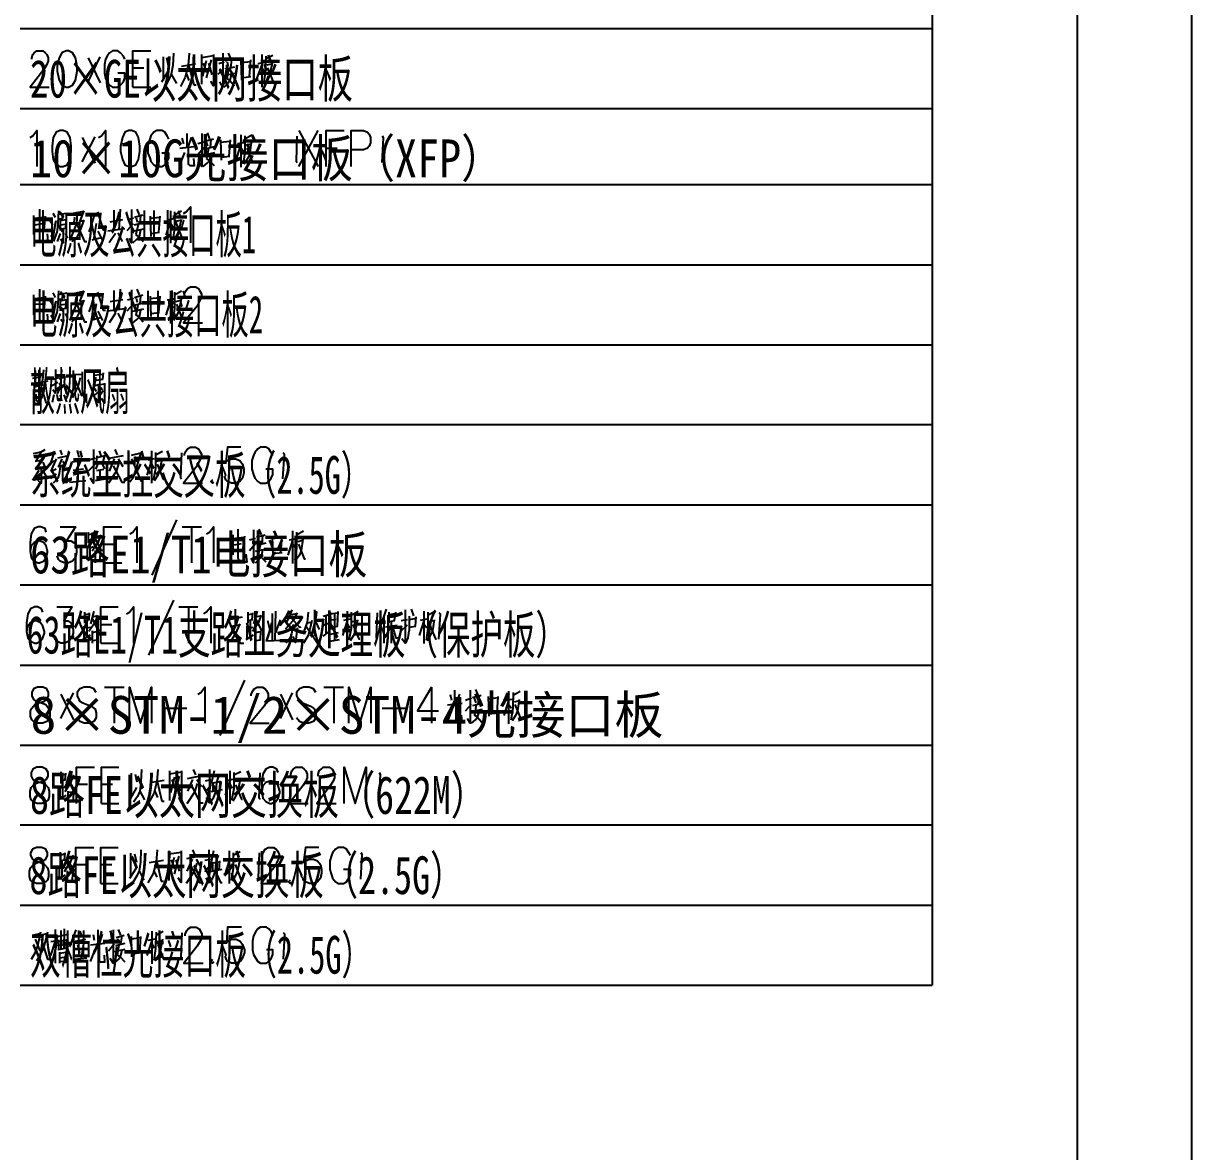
# Model space of a CAD drawing. Header units: metres. Extents: x 17 to 1264, y 17 to 859.
# Drawn here: x 917.8 to 1207.4, y 302 to 581.7 of the extents above; entities that cross this region are included whole.
import ezdxf

# ---------------------------------------------------------------- set-up
doc = ezdxf.new("R2010")
doc.units = ezdxf.units.M
for name, color, linetype in [('LINES', 7, 'Continuous'), ('POLYLINES', 4, 'Continuous'), ('RECTS', 7, 'Continuous'), ('TEXTS', 3, 'Continuous')]:
    doc.layers.add(name, color=color, linetype=linetype)

msp = doc.modelspace()

# ---------------------------------------------------------------- linework, layer by layer
at = {"layer": 'LINES'}
for p, q in [((1179.14, 45.22), (1179.14, 830.45)), ((1143.07, 600.19), (1143.07, 580.46)), ((916.99, 580.46), (1143.07, 580.46)), ((1143.07, 580.46), (1143.07, 560.59)), ((958.89, 574.27), (958.6, 571.25)), ((961.91, 573.98), (961.91, 566.64)), ((961.91, 573.26), (964.94, 573.7)), ((968.54, 574.27), (969.11, 572.98)), ((976.89, 573.98), (976.89, 565.92)), ((977.9, 572.98), (979.63, 573.84)), ((933.83, 567.22), (936.86, 573.41)), ((933.83, 573.12), (936.86, 566.93)), ((944.92, 570.67), (947.66, 570.67)), ((952.41, 573.41), (952.41, 567.5)), ((953.27, 573.26), (953.71, 571.25)), ((957.02, 571.1), (960.47, 571.68)), ((958.75, 571.39), (960.04, 566.5)), ((963.07, 572.4), (962.2, 568.51)), ((962.35, 571.82), (963.21, 569.52)), ((964.36, 572.69), (963.07, 568.22)), ((963.64, 571.82), (964.51, 568.94)), ((966.09, 569.09), (967.53, 570.67)), ((967.53, 572.11), (966.23, 571.68)), ((967.82, 572.4), (969.98, 572.98)), ((970.12, 570.82), (967.82, 570.38)), ((968.68, 570.96), (968.39, 572.11)), ((969.4, 572.69), (969.11, 570.67)), ((971.71, 572.54), (971.85, 567.65)), ((971.71, 571.97), (974.15, 572.26)), ((971.85, 571.97), (974.15, 572.26)), ((973.87, 568.51), (974.15, 572.69)), ((976.89, 571.54), (975.59, 567.94)), ((977.61, 571.97), (975.88, 571.68)), ((976.89, 570.67), (977.47, 569.66)), ((978.19, 571.39), (979.34, 571.68)), ((952.12, 567.22), (953.71, 569.81)), ((958.89, 567.5), (958.31, 569.09)), ((967.53, 568.8), (970.27, 569.38)), ((968.68, 570.53), (968.25, 567.94)), ((968.97, 567.5), (968.25, 567.94)), ((969.4, 569.23), (968.97, 567.5)), ((971.85, 568.22), (974.15, 568.51)), ((944.92, 565.92), (949.39, 565.92)), ((960.04, 566.5), (960.62, 566.5)), ((968.97, 567.5), (970.12, 566.21)), ((916.99, 560.59), (1143.07, 560.59)), ((1143.07, 560.59), (1143.07, 541.73)), ((932.39, 547.34), (935.56, 553.54)), ((932.39, 553.39), (935.56, 547.06)), ((957.59, 551.81), (957.16, 553.25)), ((958.31, 554.4), (958.31, 550.94)), ((958.75, 551.23), (959.47, 553.39)), ((963.35, 554.54), (963.93, 553.1)), ((971.71, 554.11), (971.71, 546.05)), ((972.71, 553.1), (974.44, 554.11)), ((986.11, 546.19), (990.86, 555.12)), ((986.11, 555.12), (990.86, 546.19)), ((960.04, 551.09), (956.59, 550.66)), ((962.49, 552.24), (961.05, 551.81)), ((961.05, 549.22), (962.49, 550.94)), ((962.78, 552.53), (964.94, 553.1)), ((965.08, 551.09), (962.78, 550.51)), ((963.5, 551.23), (963.21, 552.24)), ((963.64, 550.66), (963.21, 548.21)), ((964.22, 552.96), (964.07, 550.94)), ((966.67, 552.82), (966.81, 547.78)), ((966.67, 552.24), (968.97, 552.53)), ((968.83, 548.78), (969.11, 552.82)), ((971.71, 551.81), (970.55, 548.06)), ((972.43, 552.1), (970.84, 551.81)), ((971.71, 550.94), (972.43, 549.94)), ((973, 551.52), (974.3, 551.81)), ((992.87, 550.8), (995.61, 550.8)), ((956.59, 546.55), (957.81, 549.72)), ((960.19, 546.34), (960.04, 548.21)), ((962.35, 549.07), (965.23, 549.65)), ((963.79, 547.78), (963.21, 548.21)), ((963.79, 547.78), (965.08, 546.48)), ((964.22, 549.36), (963.93, 547.63)), ((966.81, 548.5), (968.97, 548.78)), ((916.99, 541.73), (1143.07, 541.73)), ((1143.07, 541.73), (1143.07, 521.86)), ((1143.07, 541.73), (1143.07, 541.73)), ((920.3, 534.1), (920.3, 529.34)), ((920.3, 533.38), (923.18, 533.66)), ((923.18, 533.95), (922.89, 530.5)), ((925.05, 534.67), (925.63, 533.66)), ((926.49, 534.38), (928.65, 534.67)), ((926.92, 533.38), (926.92, 530.35)), ((926.92, 532.8), (928.36, 533.09)), ((927.5, 534.24), (927.35, 532.94)), ((928.36, 533.23), (928.22, 530.93)), ((932.68, 535.1), (930.09, 534.53)), ((931.82, 532.51), (932.83, 535.25)), ((939.31, 532.51), (942.47, 533.09)), ((940.31, 530.5), (940.31, 535.39)), ((941.75, 535.68), (941.47, 530.5)), ((945.07, 533.38), (943.63, 532.94)), ((945.35, 533.66), (947.37, 534.24)), ((946.07, 532.37), (945.79, 533.38)), ((945.93, 535.68), (946.51, 534.24)), ((946.79, 534.1), (946.65, 532.08)), ((949.24, 533.95), (949.39, 528.91)), ((949.24, 533.38), (951.55, 533.66)), ((951.4, 529.92), (951.69, 533.95)), ((955, 533.23), (953.42, 532.94)), ((954.28, 535.25), (954.28, 527.18)), ((955.29, 534.24), (957.02, 535.25)), ((923.03, 530.5), (920.3, 530.06)), ((920.73, 531.79), (922.46, 532.08)), ((924.33, 532.8), (925.05, 531.79)), ((925.05, 528.19), (925.91, 532.8)), ((925.05, 528.19), (925.77, 532.37)), ((926.92, 531.79), (928.07, 531.94)), ((928.36, 530.93), (926.92, 530.64)), ((932.83, 532.8), (931.67, 532.51)), ((935.85, 532.08), (935.13, 528.05)), ((936.28, 530.21), (937.43, 527.9)), ((942.91, 530.78), (938.73, 530.21)), ((943.48, 530.35), (945.07, 532.08)), ((944.92, 530.21), (947.66, 530.78)), ((947.51, 532.22), (945.21, 531.65)), ((946.22, 531.79), (945.64, 529.34)), ((946.79, 530.5), (946.51, 528.77)), ((954.28, 532.8), (953.13, 529.2)), ((954.28, 532.08), (955, 530.93)), ((955.58, 532.66), (956.73, 532.94)), ((924.62, 529.2), (925.05, 528.48)), ((925.34, 527.62), (926.06, 529.78)), ((926.92, 529.63), (926.2, 527.62)), ((928.79, 528.48), (928.22, 529.63)), ((929.8, 529.2), (929.23, 527.9)), ((934.84, 528.05), (937.15, 528.62)), ((940.6, 529.63), (939.02, 527.33)), ((942.33, 527.62), (941.32, 529.78)), ((946.36, 528.91), (945.64, 529.34)), ((946.36, 528.91), (947.51, 527.62)), ((949.39, 529.63), (951.55, 529.92)), ((916.99, 521.86), (1143.07, 521.86)), ((1143.07, 521.86), (1143.07, 482.26)), ((1143.07, 521.86), (1143.07, 501.98)), ((941.75, 515.81), (941.47, 510.62)), ((945.93, 515.81), (946.51, 514.37)), ((920.3, 514.37), (920.3, 509.47)), ((920.3, 513.5), (923.18, 513.79)), ((923.18, 514.08), (922.89, 510.62)), ((924.33, 513.07), (925.05, 511.92)), ((925.05, 514.94), (925.63, 513.79)), ((925.05, 508.32), (925.91, 512.93)), ((926.49, 514.51), (928.65, 514.94)), ((926.92, 513.5), (926.92, 510.48)), ((926.92, 512.93), (928.36, 513.22)), ((927.5, 514.37), (927.35, 513.07)), ((928.36, 513.36), (928.22, 511.06)), ((932.68, 515.23), (930.09, 514.66)), ((932.83, 512.93), (931.67, 512.64)), ((931.82, 512.78), (932.83, 515.38)), ((939.31, 512.78), (942.47, 513.22)), ((940.31, 510.62), (940.31, 515.52)), ((945.07, 513.5), (943.63, 513.07)), ((945.35, 513.79), (947.37, 514.37)), ((946.07, 512.5), (945.79, 513.5)), ((946.79, 514.22), (946.65, 512.21)), ((949.24, 514.08), (949.39, 509.04)), ((949.24, 513.5), (951.55, 513.79)), ((951.4, 510.05), (951.69, 514.08)), ((954.28, 513.07), (953.13, 509.33)), ((955, 513.36), (953.42, 513.07)), ((954.28, 515.38), (954.28, 507.31)), ((955.29, 514.37), (957.02, 515.38)), ((955.58, 512.78), (956.73, 513.07)), ((923.03, 510.62), (920.3, 510.19)), ((920.73, 512.06), (922.46, 512.21)), ((925.05, 508.32), (925.77, 512.5)), ((925.34, 507.74), (926.06, 509.9)), ((926.92, 511.92), (928.07, 512.06)), ((928.36, 511.06), (926.92, 510.77)), ((935.85, 512.21), (935.13, 508.32)), ((936.28, 510.34), (937.43, 508.03)), ((942.91, 510.91), (938.73, 510.34)), ((940.6, 509.9), (939.02, 507.46)), ((942.33, 507.74), (941.32, 509.9)), ((943.48, 510.48), (945.07, 512.21)), ((944.92, 510.34), (947.66, 510.91)), ((947.51, 512.35), (945.21, 511.78)), ((946.22, 512.06), (945.64, 509.47)), ((946.79, 510.62), (946.51, 508.9)), ((949.39, 509.76), (951.55, 510.05)), ((954.28, 512.21), (955, 511.2)), ((924.62, 509.33), (925.05, 508.61)), ((926.92, 509.76), (926.2, 507.74)), ((928.79, 508.61), (928.22, 509.76)), ((929.8, 509.33), (929.23, 508.03)), ((934.84, 508.18), (937.15, 508.9)), ((946.36, 509.04), (945.64, 509.47)), ((946.36, 509.04), (947.51, 507.74)), ((916.99, 501.98), (1143.07, 501.98)), ((920.73, 495.65), (920.73, 492.62)), ((921.59, 495.79), (921.59, 492.62)), ((936.28, 495.94), (936.57, 495.07)), ((919.72, 492.48), (922.17, 492.77)), ((920.01, 493.78), (922.17, 494.06)), ((922.31, 492.77), (923.9, 493.06)), ((924.62, 491.76), (926.35, 492.77)), ((925.05, 493.49), (926.49, 493.92)), ((926.63, 493.63), (928.07, 494.06)), ((926.63, 492.48), (927.35, 491.18)), ((930.09, 494.64), (932.39, 494.78)), ((930.52, 493.34), (932.25, 489.31)), ((935.27, 494.5), (937.58, 494.78)), ((935.27, 493.2), (937.58, 493.49)), ((937.58, 495.07), (937.43, 493.49)), ((920.44, 492.19), (920.44, 487.73)), ((920.44, 491.62), (921.59, 491.9)), ((920.44, 490.61), (921.16, 490.61)), ((920.44, 489.6), (921.16, 489.6)), ((925.34, 489.6), (924.91, 487.73)), ((926.06, 489.74), (926.35, 488.16)), ((926.92, 489.6), (927.21, 488.16)), ((927.79, 489.6), (928.51, 487.87)), ((936.14, 490.18), (934.99, 489.17)), ((935.42, 491.18), (935.85, 490.46)), ((935.56, 491.9), (936.43, 492.19)), ((937.58, 490.61), (936.71, 489.46)), ((936.86, 492.19), (937.87, 492.34)), ((937, 491.47), (937.29, 490.75)), ((916.99, 482.26), (1143.07, 482.26)), ((1143.07, 482.26), (1143.07, 462.38)), ((920.3, 475.06), (922.17, 475.49)), ((922.17, 475.49), (920.87, 473.18)), ((922.17, 475.49), (923.18, 476.06)), ((925.48, 475.63), (924.62, 472.9)), ((926.92, 475.92), (927.35, 474.77)), ((931.1, 475.92), (931.53, 474.19)), ((936.57, 475.78), (937, 474.48)), ((940.46, 476.06), (941.03, 474.77)), ((946.94, 475.2), (944.49, 474.62)), ((949.53, 475.78), (949.53, 467.71)), ((950.54, 474.77), (952.27, 475.63)), ((920.73, 473.18), (922.17, 473.47)), ((922.89, 474.62), (921.02, 471.46)), ((922.6, 472.9), (923.47, 471.02)), ((925.48, 473.18), (924.47, 472.9)), ((925.91, 473.76), (924.62, 470.74)), ((926.35, 474.05), (928.65, 474.48)), ((926.35, 471.89), (928.07, 472.32)), ((927.35, 473.76), (926.49, 471.89)), ((928.22, 471.89), (927.64, 473.18)), ((929.8, 473.04), (932.97, 473.47)), ((931.39, 468.29), (931.39, 473.18)), ((933.98, 470.88), (935.56, 472.46)), ((935.56, 473.9), (934.12, 473.47)), ((935.99, 474.48), (935.85, 472.61)), ((938.01, 474.48), (935.99, 474.05)), ((937, 473.18), (937.87, 471.31)), ((937.58, 473.04), (938.01, 474.62)), ((939.02, 473.9), (942.62, 474.62)), ((940.31, 473.76), (939.02, 470.74)), ((941.32, 473.76), (942.47, 471.89)), ((945.35, 474.34), (945.93, 473.04)), ((949.53, 473.33), (948.38, 469.73)), ((950.25, 473.76), (948.67, 473.47)), ((949.53, 472.46), (950.11, 471.46)), ((950.83, 473.18), (951.98, 473.47)), ((921.59, 470.88), (920.01, 468.43)), ((920.73, 471.31), (923.03, 471.89)), ((922.6, 470.88), (923.75, 468.72)), ((925.91, 470.02), (924.47, 468.86)), ((924.62, 470.59), (925.91, 471.31)), ((932.68, 471.17), (930.09, 470.88)), ((935.99, 470.88), (937.72, 471.17)), ((936.86, 468.43), (936.86, 471.02)), ((929.23, 468), (933.26, 468.43)), ((938.01, 468.72), (935.56, 468.29)), ((916.99, 462.38), (1143.07, 462.38)), ((1143.07, 462.38), (1143.07, 442.51)), ((955.72, 458.64), (949.67, 444.96)), ((933.83, 455.62), (933.83, 452.88)), ((933.83, 455.04), (934.84, 455.18)), ((934.84, 455.47), (934.7, 453.74)), ((936.14, 455.9), (935.13, 452.74)), ((937, 454.9), (936.14, 452.74)), ((957.16, 456.91), (961.91, 456.91)), ((959.47, 456.91), (959.47, 447.98)), ((969.69, 454.9), (969.69, 450)), ((975.59, 454.32), (977.75, 454.9)), ((976.17, 456.34), (976.75, 454.9)), ((984.52, 455.9), (984.52, 447.84)), ((985.53, 454.9), (987.26, 455.9)), ((933.69, 449.14), (933.69, 452.16)), ((934.84, 453.74), (933.83, 453.6)), ((934.27, 453.6), (934.27, 449.57)), ((934.27, 451.73), (935.13, 452.02)), ((936.14, 452.88), (934.84, 450.86)), ((935.71, 454.46), (936.86, 454.75)), ((937.72, 452.59), (940.46, 452.59)), ((969.69, 454.03), (972.43, 454.32)), ((970.12, 452.45), (971.85, 452.74)), ((972.57, 454.61), (972.14, 451.15)), ((975.31, 454.03), (973.87, 453.6)), ((973.87, 451.01), (975.31, 452.74)), ((977.9, 452.88), (975.59, 452.3)), ((976.31, 453.02), (976.03, 454.03)), ((976.46, 452.45), (976.03, 450)), ((977.03, 454.75), (976.89, 452.74)), ((979.48, 454.61), (979.63, 449.57)), ((979.48, 454.03), (981.93, 454.32)), ((979.63, 454.03), (981.93, 454.32)), ((981.64, 450.58), (981.93, 454.61)), ((984.52, 453.6), (983.37, 449.86)), ((985.24, 453.89), (983.66, 453.6)), ((984.52, 452.74), (985.24, 451.73)), ((985.82, 453.31), (987.11, 453.6)), ((933.4, 448.85), (935.13, 450)), ((935.56, 451.01), (935.56, 447.98)), ((935.56, 450.72), (936.86, 450.86)), ((936.86, 451.01), (936.71, 448.7)), ((972.28, 451.15), (969.69, 450.72)), ((975.31, 450.86), (978.04, 451.44)), ((976.6, 449.57), (976.03, 450)), ((976.6, 449.57), (977.9, 448.27)), ((977.03, 451.15), (976.75, 449.42)), ((979.63, 450.29), (981.93, 450.58)), ((936.86, 448.7), (935.56, 448.56)), ((937.72, 447.98), (942.19, 447.98)), ((916.99, 442.51), (1143.07, 442.51)), ((1143.07, 442.51), (1143.07, 422.64)), ((955, 438.77), (948.81, 425.09)), ((932.97, 435.74), (932.97, 433.01)), ((932.97, 435.17), (933.98, 435.31)), ((934.12, 435.6), (933.98, 433.87)), ((935.27, 436.03), (934.41, 432.86)), ((934.84, 434.59), (935.99, 434.88)), ((936.14, 435.02), (935.42, 432.86)), ((956.3, 437.04), (961.05, 437.04)), ((958.75, 437.04), (958.75, 428.11)), ((968.39, 433.87), (972.14, 434.59)), ((970.41, 432.58), (970.41, 436.46)), ((973.43, 435.74), (973.43, 433.01)), ((973.43, 435.17), (974.59, 435.31)), ((974.59, 435.6), (974.44, 433.87)), ((975.74, 436.03), (974.87, 432.86)), ((975.31, 434.59), (976.6, 434.88)), ((976.75, 435.02), (975.88, 432.86)), ((979.48, 435.46), (979.48, 428.83)), ((980.2, 428.83), (980.35, 436.03)), ((984.09, 435.17), (985.67, 435.46)), ((989.99, 436.32), (989.99, 429.84)), ((992.15, 434.74), (993.59, 435.17)), ((992.87, 430.42), (992.87, 434.88)), ((993.88, 435.74), (994.03, 431.42)), ((993.88, 435.31), (995.61, 435.6)), ((994.89, 435.46), (994.89, 428.83)), ((995.75, 435.89), (995.61, 432.29)), ((998.06, 436.03), (998.06, 427.97)), ((999.07, 435.02), (1000.79, 436.03)), ((1007.71, 436.46), (1006.27, 432.14)), ((1007.13, 434.74), (1007.13, 428.11)), ((1008.43, 435.74), (1008.43, 433.15)), ((1008.43, 435.17), (1009.87, 435.46)), ((1010.01, 435.74), (1009.72, 433.73)), ((1013.47, 434.74), (1013.47, 431.14)), ((1013.9, 436.46), (1014.47, 434.88)), ((1015.05, 434.59), (1014.91, 432.29)), ((1017.07, 436.03), (1017.07, 427.97)), ((1018.07, 435.02), (1019.8, 436.03)), ((932.83, 429.12), (932.83, 432.29)), ((934.12, 433.87), (932.97, 433.58)), ((933.55, 433.73), (933.55, 429.7)), ((933.55, 431.86), (934.41, 432)), ((935.42, 433.01), (933.98, 430.99)), ((937, 432.72), (939.74, 432.72)), ((969.26, 432.29), (971.27, 432.58)), ((971.42, 432.86), (970.27, 430.27)), ((973.29, 429.12), (973.29, 432.29)), ((974.59, 433.87), (973.43, 433.58)), ((974.01, 433.73), (974.01, 429.7)), ((974.01, 431.86), (974.87, 432)), ((975.88, 433.01), (974.59, 430.99)), ((978.33, 433.73), (979.05, 430.7)), ((980.35, 430.7), (981.5, 433.87)), ((988.12, 433.15), (989.13, 433.3)), ((990.28, 433.3), (991.15, 431.42)), ((992.3, 432.58), (993.45, 433.01)), ((994.03, 432), (995.75, 432.29)), ((994.17, 433.87), (995.32, 434.02)), ((998.06, 433.58), (996.91, 429.98)), ((998.78, 434.02), (997.19, 433.73)), ((998.06, 432.86), (998.63, 431.86)), ((999.35, 433.44), (1000.51, 433.73)), ((1007.42, 429.41), (1008.86, 432.14)), ((1010.44, 432.43), (1007.56, 432)), ((1008.43, 433.44), (1009.87, 433.73)), ((1009, 433.58), (1009, 428.11)), ((1011.31, 430.99), (1013.03, 432.58)), ((1013.03, 433.87), (1011.45, 433.58)), ((1015.05, 434.16), (1013.47, 433.87)), ((1013.47, 432), (1015.05, 432.29)), ((1017.07, 433.58), (1015.91, 429.98)), ((1017.79, 434.02), (1016.2, 433.73)), ((1017.07, 432.86), (1017.79, 431.86)), ((1018.36, 433.44), (1019.66, 433.73)), ((932.54, 428.98), (934.41, 430.13)), ((934.84, 431.14), (934.84, 428.11)), ((934.84, 430.7), (935.99, 430.99)), ((936.14, 428.83), (934.84, 428.69)), ((936.14, 431.14), (935.99, 428.83)), ((973, 428.98), (974.87, 430.13)), ((975.31, 431.14), (975.31, 428.11)), ((975.31, 430.7), (976.6, 430.99)), ((976.6, 428.83), (975.31, 428.69)), ((976.6, 431.14), (976.46, 428.83)), ((977.9, 428.69), (981.93, 428.83)), ((983.51, 431.28), (985.67, 431.57)), ((988.41, 429.98), (987.26, 428.11)), ((992.15, 429.84), (993.88, 431.14)), ((993.74, 428.54), (996.19, 428.98)), ((993.88, 430.27), (995.9, 430.7)), ((937, 428.11), (941.32, 428.11)), ((916.99, 422.64), (1143.07, 422.64)), ((1143.07, 422.64), (1143.07, 402.77)), ((937.87, 417.17), (942.76, 417.17)), ((940.31, 417.17), (940.31, 408.24)), ((972.57, 418.9), (966.52, 405.22)), ((992.3, 417.17), (997.19, 417.17)), ((994.75, 417.17), (994.75, 408.24)), ((1018.94, 417.17), (1018.94, 408.24)), ((927.07, 409.39), (930.23, 415.73)), ((927.07, 415.44), (930.23, 409.1)), ((981.5, 409.39), (984.52, 415.73)), ((981.5, 415.44), (984.52, 409.1)), ((1023.98, 413.86), (1023.69, 415.3)), ((1024.7, 416.45), (1024.7, 412.99)), ((1025.13, 413.28), (1025.99, 415.44)), ((1028.87, 414.43), (1027.43, 413.86)), ((1029.16, 414.58), (1031.32, 415.15)), ((1030.03, 413.28), (1029.59, 414.43)), ((1029.88, 416.59), (1030.46, 415.15)), ((1030.75, 415.01), (1030.46, 412.99)), ((1033.05, 414.86), (1033.19, 409.97)), ((1033.05, 414.29), (1035.5, 414.58)), ((1033.19, 414.29), (1035.5, 414.58)), ((1035.21, 410.83), (1035.5, 414.86)), ((1038.09, 416.16), (1038.09, 408.1)), ((1039.24, 415.15), (1040.97, 416.16)), ((952.27, 411.98), (958.31, 411.98)), ((1006.7, 411.98), (1012.75, 411.98)), ((1026.57, 413.14), (1022.97, 412.7)), ((1022.97, 408.6), (1024.19, 411.77)), ((1027.43, 411.26), (1028.87, 412.99)), ((1028.87, 411.12), (1031.61, 411.7)), ((1031.47, 413.14), (1029.16, 412.56)), ((1030.03, 412.85), (1029.59, 410.26)), ((1030.75, 411.41), (1030.31, 409.68)), ((1038.09, 413.86), (1036.94, 410.11)), ((1038.95, 414.14), (1037.23, 413.86)), ((1038.09, 412.99), (1038.81, 411.98)), ((1039.53, 413.57), (1040.68, 413.86)), ((1026.57, 408.38), (1026.43, 410.26)), ((1030.31, 409.82), (1029.59, 410.26)), ((1030.31, 409.82), (1031.47, 408.53)), ((1033.19, 410.54), (1035.5, 410.83)), ((916.99, 402.77), (1143.07, 402.77)), ((1143.07, 402.77), (1143.07, 383.04)), ((927.07, 396.14), (927.07, 393.26)), ((927.07, 395.42), (928.07, 395.57)), ((928.22, 394.13), (927.07, 393.98)), ((927.5, 393.98), (927.5, 389.95)), ((928.22, 395.86), (928.07, 394.13)), ((929.37, 396.43), (928.36, 393.26)), ((928.94, 394.85), (930.09, 395.14)), ((930.23, 395.42), (929.37, 393.26)), ((944.49, 395.86), (944.49, 389.81)), ((945.5, 395.57), (945.93, 393.7)), ((949.1, 393.55), (952.7, 394.13)), ((951.11, 396.72), (950.83, 393.7)), ((953.99, 396.43), (953.99, 389.09)), ((953.99, 395.71), (957.02, 396.14)), ((955.29, 394.85), (954.28, 390.96)), ((954.57, 394.27), (955.43, 391.97)), ((956.44, 395.14), (955.29, 390.67)), ((955.72, 394.27), (956.59, 391.39)), ((958.46, 394.56), (962.06, 395.28)), ((959.75, 394.27), (958.46, 391.39)), ((959.9, 396.72), (960.47, 395.42)), ((960.76, 394.27), (961.91, 392.54)), ((962.92, 393.98), (964.36, 394.27)), ((965.08, 396.43), (964.36, 393.26)), ((964.79, 394.99), (966.23, 395.28)), ((966.23, 395.42), (965.66, 393.55)), ((966.52, 393.98), (966.38, 391.68)), ((968.97, 393.98), (967.82, 390.38)), ((969.69, 394.27), (968.11, 393.98)), ((968.97, 396.43), (968.97, 388.22)), ((969.98, 395.42), (971.71, 396.29)), ((970.27, 393.84), (971.42, 393.98)), ((926.92, 389.52), (926.92, 392.54)), ((927.5, 392.26), (928.36, 392.4)), ((929.37, 393.26), (928.07, 391.25)), ((928.79, 391.39), (928.79, 388.51)), ((928.79, 391.1), (930.09, 391.25)), ((930.23, 391.39), (930.09, 389.09)), ((930.95, 393.12), (933.69, 393.12)), ((937.15, 393.12), (939.88, 393.12)), ((944.35, 389.52), (945.93, 392.26)), ((951.11, 389.81), (950.39, 391.54)), ((950.97, 393.84), (952.12, 388.94)), ((964.36, 392.98), (962.92, 391.1)), ((967.1, 391.68), (964.22, 391.25)), ((966.52, 393.7), (964.79, 393.41)), ((964.79, 393.55), (964.79, 391.39)), ((968.97, 393.12), (969.55, 392.11)), ((926.63, 389.38), (928.36, 390.38)), ((930.23, 389.09), (928.79, 388.94)), ((937.15, 388.37), (941.47, 388.37)), ((952.12, 388.94), (952.7, 388.94)), ((916.99, 383.04), (1143.07, 383.04)), ((1143.07, 383.04), (1143.07, 363.17)), ((929.23, 376.56), (928.22, 373.39)), ((950.97, 376.85), (950.68, 373.82)), ((953.85, 376.56), (953.85, 369.22)), ((959.75, 376.85), (960.33, 375.55)), ((964.94, 376.56), (964.22, 373.39)), ((968.83, 376.56), (968.83, 368.5)), ((926.92, 376.27), (926.92, 373.54)), ((926.92, 375.55), (927.93, 375.84)), ((928.07, 374.26), (926.92, 374.11)), ((927.35, 374.26), (927.35, 370.08)), ((928.07, 376.13), (927.93, 374.26)), ((928.79, 375.12), (929.95, 375.26)), ((930.09, 375.55), (929.23, 373.39)), ((944.35, 375.98), (944.35, 370.08)), ((945.35, 375.84), (945.79, 373.82)), ((948.95, 373.68), (952.55, 374.26)), ((950.83, 373.97), (951.98, 369.07)), ((953.85, 375.84), (956.87, 376.27)), ((955.15, 374.98), (954.14, 371.09)), ((954.43, 374.4), (955.29, 372.1)), ((956.3, 375.26), (955.15, 370.8)), ((955.58, 374.4), (956.44, 371.52)), ((958.31, 374.69), (961.91, 375.41)), ((959.61, 374.54), (958.31, 371.52)), ((960.62, 374.54), (961.77, 372.67)), ((962.78, 374.26), (964.22, 374.54)), ((964.65, 375.12), (966.09, 375.41)), ((966.38, 373.82), (964.65, 373.54)), ((964.65, 373.68), (964.65, 371.52)), ((966.09, 375.55), (965.51, 373.68)), ((966.38, 374.11), (966.23, 371.81)), ((968.83, 374.11), (967.67, 370.51)), ((969.55, 374.54), (967.96, 374.26)), ((969.83, 375.55), (971.56, 376.42)), ((970.12, 373.97), (971.27, 374.26)), ((926.78, 369.65), (926.78, 372.67)), ((927.35, 372.38), (928.22, 372.53)), ((929.23, 373.54), (927.93, 371.38)), ((928.65, 371.66), (928.65, 368.64)), ((928.65, 371.23), (929.95, 371.38)), ((930.09, 371.66), (929.8, 369.22)), ((930.81, 373.25), (933.55, 373.25)), ((937, 373.25), (939.74, 373.25)), ((944.2, 369.79), (945.79, 372.38)), ((950.97, 370.08), (950.25, 371.66)), ((964.22, 373.1), (962.78, 371.38)), ((966.95, 371.95), (964.07, 371.38)), ((968.83, 373.25), (969.4, 372.24)), ((926.49, 369.5), (928.22, 370.66)), ((930.09, 369.22), (928.65, 369.07)), ((937, 368.5), (941.32, 368.5)), ((951.98, 369.07), (952.55, 369.07)), ((916.99, 363.17), (1143.07, 363.17)), ((1143.07, 363.17), (1143.07, 343.3)), ((925.63, 357.12), (925.63, 348.77)), ((927.07, 356.83), (927.07, 352.22)), ((927.93, 357.26), (927.79, 352.37)), ((930.81, 356.98), (929.23, 352.8)), ((931.82, 356.69), (932.25, 355.25)), ((936.28, 356.98), (936.28, 353.52)), ((941.32, 357.12), (941.9, 355.68)), ((949.67, 356.69), (949.67, 348.62)), ((950.68, 355.68), (952.41, 356.69)), ((920.44, 355.82), (921.88, 356.11)), ((920.73, 354.67), (921.88, 351.79)), ((922.31, 355.82), (923.61, 356.11)), ((925.63, 354.24), (924.47, 350.64)), ((924.62, 354.1), (926.35, 354.38)), ((925.63, 353.81), (926.06, 352.94)), ((926.35, 355.39), (928.79, 355.97)), ((926.49, 354.53), (926.49, 351.94)), ((926.49, 354.24), (928.51, 354.53)), ((926.78, 353.23), (928.22, 353.38)), ((928.51, 354.67), (928.36, 352.51)), ((930.23, 355.25), (930.23, 348.77)), ((930.67, 354.24), (933.26, 354.67)), ((931.24, 353.38), (931.67, 351.22)), ((932.68, 353.66), (932.11, 349.92)), ((938.01, 353.66), (934.41, 353.23)), ((935.42, 354.38), (935.13, 355.82)), ((936.71, 353.81), (937.43, 355.97)), ((938.87, 351.79), (940.31, 353.52)), ((940.31, 354.82), (939.02, 354.38)), ((942.91, 353.66), (940.6, 353.09)), ((940.75, 355.1), (942.76, 355.68)), ((941.47, 353.81), (941.18, 354.82)), ((942.19, 355.54), (941.9, 353.52)), ((944.49, 355.39), (944.63, 350.35)), ((944.49, 354.82), (946.94, 355.1)), ((944.63, 354.82), (946.94, 355.1)), ((946.65, 351.36), (946.94, 355.39)), ((949.67, 354.38), (948.38, 350.64)), ((950.39, 354.67), (948.67, 354.38)), ((949.67, 353.52), (950.25, 352.51)), ((950.97, 354.1), (952.12, 354.38)), ((928.51, 352.51), (926.49, 352.08)), ((926.78, 351.5), (926.78, 348.77)), ((926.78, 351.22), (928.36, 351.5)), ((928.36, 351.65), (928.22, 348.77)), ((934.41, 349.13), (935.63, 352.3)), ((938.01, 348.91), (937.87, 350.78)), ((940.31, 351.65), (943.05, 352.22)), ((941.47, 353.23), (941.03, 350.78)), ((941.75, 350.35), (941.03, 350.78)), ((942.19, 351.94), (941.75, 350.21)), ((944.63, 351.07), (946.94, 351.36)), ((926.78, 350.06), (927.93, 350.21)), ((928.22, 349.2), (926.78, 349.06)), ((930.52, 349.78), (933.55, 350.06)), ((941.75, 350.35), (942.91, 349.06)), ((916.99, 343.3), (1143.07, 343.3))]:
    msp.add_line(p, q, dxfattribs=at)
at = {"layer": 'POLYLINES'}
for points in [[(919.87, 572.83), (919.87, 573.12), (920.15, 573.98), (920.44, 574.42), (921.16, 574.85), (922.6, 574.85), (923.18, 574.42), (923.61, 573.98), (923.9, 573.12), (923.9, 572.4), (923.61, 571.54), (922.89, 570.24), (919.43, 565.92), (924.19, 565.92)], [(928.36, 574.85), (927.35, 574.42), (926.63, 573.12), (926.2, 571.1), (926.2, 569.81), (926.63, 567.65), (927.35, 566.35), (928.36, 565.92), (928.94, 565.92), (929.95, 566.35), (930.67, 567.65), (931.1, 569.81), (931.1, 571.1), (930.67, 573.12), (929.95, 574.42), (928.94, 574.85), (928.36, 574.85)], [(942.91, 572.83), (942.62, 573.55), (941.9, 574.42), (941.18, 574.85), (939.88, 574.85), (939.16, 574.42), (938.59, 573.55), (938.15, 572.83), (937.87, 571.54), (937.87, 569.38), (938.15, 568.08), (938.59, 567.22), (939.16, 566.35), (939.88, 565.92), (941.18, 565.92), (941.9, 566.35), (942.62, 567.22), (942.91, 568.08), (942.91, 569.38), (941.18, 569.38)], [(944.92, 565.92), (944.92, 574.85), (949.39, 574.85)], [(955, 574.27), (954.86, 571.25), (954.43, 569.09), (955.72, 566.78)], [(964.94, 573.98), (964.94, 566.21), (964.22, 567.36)], [(967.24, 574.27), (967.24, 565.92), (966.52, 567.22)], [(977.9, 573.55), (977.75, 569.52), (977.32, 566.64)], [(958.6, 571.25), (957.88, 568.37), (956.73, 566.06)], [(979.48, 571.82), (978.91, 569.09), (978.47, 567.94), (977.61, 566.5)], [(978.33, 570.67), (979.77, 566.93), (980.06, 566.93)], [(954.43, 569.09), (953.85, 567.79), (952.99, 566.21)], [(967.53, 565.92), (968.54, 566.93), (968.97, 567.5)], [(919.43, 553.39), (920.15, 553.82), (921.16, 555.12), (921.16, 546.19)], [(926.92, 555.12), (925.91, 554.69), (925.19, 553.39), (924.91, 551.23), (924.91, 549.94), (925.19, 547.92), (925.91, 546.62), (926.92, 546.19), (927.64, 546.19), (928.65, 546.62), (929.37, 547.92), (929.66, 549.94), (929.66, 551.23), (929.37, 553.39), (928.65, 554.69), (927.64, 555.12), (926.92, 555.12)], [(936.43, 553.39), (937.15, 553.82), (938.15, 555.12), (938.15, 546.19)], [(943.91, 555.12), (942.91, 554.69), (942.33, 553.39), (941.9, 551.23), (941.9, 549.94), (942.33, 547.92), (942.91, 546.62), (943.91, 546.19), (944.63, 546.19), (945.64, 546.62), (946.36, 547.92), (946.65, 549.94), (946.65, 551.23), (946.36, 553.39), (945.64, 554.69), (944.63, 555.12), (943.91, 555.12)], [(953.85, 552.96), (953.42, 553.82), (952.84, 554.69), (952.12, 555.12), (950.83, 555.12), (950.11, 554.69), (949.39, 553.82), (949.1, 552.96), (948.67, 551.66), (948.67, 549.5), (949.1, 548.35), (949.39, 547.49), (950.11, 546.62), (950.83, 546.19), (952.12, 546.19), (952.84, 546.62), (953.42, 547.49), (953.85, 548.35), (953.85, 549.5), (952.12, 549.5)], [(962.06, 554.4), (962.06, 546.19), (961.48, 547.34)], [(972.71, 553.82), (972.71, 549.79), (972.28, 546.91)], [(985.62, 553.7), (985.4, 547.54), (985.69, 547.19)], [(992.87, 546.19), (992.87, 555.12), (997.34, 555.12)], [(999.07, 546.19), (999.07, 555.12), (1002.09, 555.12), (1003.1, 554.69), (1003.53, 554.26), (1003.82, 553.39), (1003.82, 552.1), (1003.53, 551.23), (1003.1, 550.8), (1002.09, 550.37), (999.07, 550.37)], [(1006.73, 547.19), (1007.09, 553.33), (1006.81, 553.7)], [(958.6, 550.94), (958.6, 546.77), (959.03, 546.48), (960.19, 546.48)], [(974.3, 552.1), (973.87, 549.22), (973.29, 548.06), (972.43, 546.77)], [(973.15, 550.8), (974.59, 547.2), (974.87, 547.2)], [(962.35, 546.19), (963.35, 547.06), (963.93, 547.63)], [(957.45, 534.53), (958.17, 534.96), (959.18, 536.26), (959.18, 527.33)], [(921.74, 535.68), (921.74, 528.48), (921.74, 528.05), (921.88, 527.9), (922.31, 527.62), (923.9, 527.62), (923.75, 529.49)], [(926.49, 535.25), (926.35, 532.08), (926.06, 529.78)], [(931.1, 534.67), (930.95, 532.08), (929.8, 529.2)], [(935.27, 533.95), (934.55, 531.65), (933.98, 530.06)], [(936.14, 534.96), (937.58, 530.5), (938.15, 530.5)], [(944.63, 535.54), (944.63, 527.33), (944.06, 528.48)], [(955.29, 534.96), (955.29, 530.93), (954.86, 528.05)], [(956.87, 533.09), (956.3, 530.35), (955.87, 529.2), (955, 527.9)], [(927.64, 530.64), (927.64, 527.33), (927.07, 528.19)], [(929.8, 527.62), (931.1, 528.62), (931.82, 530.06), (932.83, 532.94)], [(930.95, 532.08), (932.97, 527.62), (933.55, 527.62)], [(955.72, 531.94), (957.16, 528.34), (957.45, 528.34)], [(944.92, 527.33), (945.93, 528.19), (946.51, 528.77)], [(921.74, 515.81), (921.74, 508.61), (921.74, 508.32), (921.88, 508.03), (922.31, 507.74), (923.9, 507.74), (923.75, 509.62)], [(944.63, 515.66), (944.63, 507.46), (944.06, 508.61)], [(957.74, 514.22), (957.74, 514.66), (958.17, 515.52), (958.46, 515.95), (959.18, 516.38), (960.47, 516.38), (961.19, 515.95), (961.48, 515.52), (961.91, 514.66), (961.91, 513.79), (961.48, 512.93), (960.91, 511.63), (957.45, 507.46), (962.2, 507.46)], [(926.49, 515.38), (926.35, 512.21), (926.06, 509.9)], [(931.1, 514.8), (930.95, 512.21), (929.8, 509.33)], [(929.8, 507.74), (931.1, 508.9), (931.82, 510.19), (932.83, 513.07)], [(935.27, 514.08), (934.55, 511.78), (933.98, 510.19)], [(936.14, 515.09), (937.58, 510.62), (938.15, 510.62)], [(955.29, 515.09), (955.29, 511.06), (954.86, 508.18)], [(956.87, 513.36), (956.3, 510.48), (955.87, 509.33), (955, 508.03)], [(927.64, 510.77), (927.64, 507.46), (927.07, 508.32)], [(930.95, 512.21), (932.97, 507.74), (933.55, 507.74)], [(955.72, 512.06), (957.16, 508.46), (957.45, 508.46)], [(944.92, 507.46), (945.93, 508.32), (946.51, 508.9)], [(922.75, 495.79), (922.6, 493.92), (922.17, 491.62), (921.74, 490.46)], [(925.77, 495.94), (925.77, 490.61), (925.63, 490.03), (925.05, 490.9)], [(927.21, 495.94), (927.07, 492.91), (926.78, 491.18), (926.2, 489.89)], [(930.09, 495.65), (930.09, 491.18), (929.8, 490.03), (929.23, 487.73)], [(932.39, 495.36), (932.39, 491.04), (932.68, 489.31), (933.4, 487.73), (933.4, 489.89)], [(923.18, 492.77), (922.89, 490.61), (922.31, 488.88), (921.59, 487.73)], [(928.07, 494.21), (927.93, 492.91), (928.07, 491.18)], [(929.95, 488.88), (931.39, 491.62), (931.96, 493.92)], [(935.27, 495.07), (935.27, 492.77), (934.99, 490.61), (934.12, 488.02)], [(937.87, 492.48), (937.87, 487.58), (937.15, 488.74)], [(921.59, 492.05), (921.59, 487.58), (920.87, 488.45)], [(922.17, 491.62), (923.32, 487.73), (924.04, 487.73)], [(928.07, 491.18), (928.51, 489.89), (928.51, 491.47)], [(936.43, 492.34), (936.43, 487.73), (935.71, 488.74)], [(935.13, 476.06), (935.13, 467.71), (934.41, 469.01)], [(946.94, 475.34), (945.64, 471.17), (944.92, 469.01), (944.2, 468)], [(950.54, 475.34), (950.54, 471.31), (949.96, 468.43)], [(956.95, 475.28), (956.73, 469.13), (957.02, 468.77)], [(957.74, 474.62), (957.74, 474.91), (958.17, 475.78), (958.46, 476.21), (959.18, 476.64), (960.47, 476.64), (961.19, 476.21), (961.48, 475.78), (961.91, 474.91), (961.91, 474.19), (961.48, 473.33), (960.91, 472.03), (957.45, 467.71), (962.2, 467.71)], [(971.71, 476.64), (968.39, 476.64), (967.96, 472.9), (968.39, 473.33), (969.4, 473.76), (970.41, 473.76), (971.42, 473.33), (972.14, 472.46), (972.43, 471.17), (972.43, 470.3), (972.14, 469.01), (971.42, 468.14), (970.41, 467.71), (969.4, 467.71), (968.39, 468.14), (967.96, 468.58), (967.67, 469.44)], [(979.63, 474.62), (979.19, 475.34), (978.62, 476.21), (977.9, 476.64), (976.46, 476.64), (975.88, 476.21), (975.16, 475.34), (974.87, 474.62), (974.44, 473.33), (974.44, 471.17), (974.87, 469.87), (975.16, 469.01), (975.88, 468.14), (976.46, 467.71), (977.9, 467.71), (978.62, 468.14), (979.19, 469.01), (979.63, 469.87), (979.63, 471.17), (977.9, 471.17)], [(982.14, 468.77), (982.5, 474.92), (982.21, 475.28)], [(935.71, 471.17), (936.43, 472.75), (936.57, 473.18)], [(941.47, 472.75), (940.75, 470.59), (938.87, 467.71)], [(944.63, 473.76), (946.94, 468.29), (947.51, 468.29)], [(952.12, 473.62), (951.55, 470.88), (951.11, 469.73), (950.25, 468.29)], [(950.97, 472.46), (952.41, 468.72), (952.7, 468.72)], [(922.17, 471.6), (922.17, 467.71), (921.45, 468.43)], [(926.92, 471.74), (926.63, 470.16), (926.35, 469.01), (925.19, 467.71)], [(927.5, 471.89), (927.5, 468.29), (927.79, 468), (928.65, 468), (928.65, 469.58)], [(940.03, 472.03), (942.19, 468), (942.91, 468)], [(964.65, 468.58), (964.22, 468.14), (964.65, 467.71), (964.94, 468.14)], [(923.47, 455.62), (923.18, 456.48), (922.03, 456.91), (921.45, 456.91), (920.44, 456.48), (919.72, 455.18), (919.43, 453.02), (919.43, 450.86), (919.72, 449.28), (920.44, 448.42), (921.45, 447.98), (921.74, 447.98), (922.75, 448.42), (923.47, 449.28), (923.75, 450.58), (923.75, 450.86), (923.47, 452.16), (922.75, 453.02), (921.74, 453.46), (921.45, 453.46), (920.44, 453.02), (919.72, 452.16), (919.43, 450.86)], [(926.92, 456.91), (930.67, 456.91), (928.51, 453.46), (929.51, 453.46), (930.23, 453.02), (930.67, 452.59), (930.95, 451.3), (930.95, 450.58), (930.67, 449.28), (929.95, 448.42), (928.94, 447.98), (927.93, 447.98), (926.92, 448.42), (926.49, 448.85), (926.2, 449.71)], [(937.72, 447.98), (937.72, 456.91), (942.19, 456.91)], [(944.2, 455.18), (944.92, 455.62), (945.93, 456.91), (945.93, 447.98)], [(963.21, 455.18), (963.93, 455.62), (964.94, 456.91), (964.94, 447.98)], [(970.99, 456.34), (970.99, 449.14), (971.13, 448.85), (971.27, 448.56), (971.56, 448.27), (973.29, 448.27), (973, 450.14)], [(974.87, 456.19), (974.87, 447.98), (974.3, 449.14)], [(985.53, 455.62), (985.53, 451.58), (985.1, 448.7)], [(935.56, 454.03), (937, 451.15), (937.58, 451.15)], [(987.11, 453.89), (986.68, 451.01), (986.25, 449.86), (985.24, 448.56)], [(985.96, 452.59), (987.4, 448.99), (987.69, 448.99)], [(975.31, 447.98), (976.17, 448.85), (976.75, 449.42)], [(922.6, 435.74), (922.31, 436.61), (921.31, 437.04), (920.59, 437.04), (919.58, 436.61), (918.86, 435.31), (918.57, 433.15), (918.57, 430.99), (918.86, 429.41), (919.58, 428.54), (920.59, 428.11), (921.02, 428.11), (922.03, 428.54), (922.6, 429.41), (923.03, 430.56), (923.03, 430.99), (922.6, 432.29), (922.03, 433.15), (921.02, 433.58), (920.59, 433.58), (919.58, 433.15), (918.86, 432.29), (918.57, 430.99)], [(926.06, 437.04), (929.8, 437.04), (927.79, 433.58), (928.79, 433.58), (929.51, 433.15), (929.8, 432.72), (930.09, 431.42), (930.09, 430.56), (929.8, 429.41), (929.08, 428.54), (928.07, 428.11), (927.07, 428.11), (926.06, 428.54), (925.77, 428.98), (925.34, 429.7)], [(937, 428.11), (937, 437.04), (941.32, 437.04)], [(943.34, 435.31), (944.06, 435.74), (945.07, 437.04), (945.07, 428.11)], [(962.49, 435.31), (963.07, 435.74), (964.22, 437.04), (964.22, 428.11)], [(985.67, 435.6), (984.67, 433.73), (982.65, 431.57)], [(984.38, 436.32), (983.8, 434.88), (983.08, 433.44)], [(988.41, 435.74), (988.12, 433.3), (987.26, 430.7)], [(999.07, 435.74), (999.07, 431.71), (998.49, 428.83)], [(1005.48, 435.6), (1005.26, 429.44), (1005.55, 429.09)], [(1012.46, 436.32), (1012.46, 428.11), (1011.59, 429.12)], [(1018.07, 435.74), (1018.07, 431.71), (1017.64, 428.83)], [(1020.8, 429.09), (1021.16, 435.24), (1020.88, 435.6)], [(934.84, 434.16), (936.28, 431.28), (936.71, 431.28)], [(975.31, 434.16), (976.75, 431.28), (977.18, 431.28)], [(984.67, 432.72), (984.23, 430.42), (983.95, 429.41), (982.94, 428.11)], [(984.09, 434.45), (986.25, 432), (986.68, 432.14)], [(985.67, 431.86), (985.24, 428.26), (984.67, 429.7)], [(987.98, 432.14), (990.71, 428.11), (991.43, 428.11)], [(989.27, 433.73), (988.84, 431.57), (988.41, 429.98)], [(1000.65, 433.87), (1000.07, 431.14), (999.64, 429.98), (998.78, 428.69)], [(999.5, 432.72), (1000.94, 429.12), (1001.23, 429.12)], [(1009.29, 432.14), (1010.15, 429.41), (1010.59, 429.41)], [(1019.66, 433.87), (1019.23, 431.14), (1018.65, 429.98), (1017.79, 428.69)], [(1018.51, 432.72), (1019.95, 429.12), (1020.23, 429.12)], [(970.27, 430.27), (969.55, 429.12), (968.25, 428.11)], [(969.4, 431.57), (971.56, 428.11), (972.43, 428.11)], [(1012.6, 428.11), (1013.18, 429.41), (1013.47, 431.14)], [(921.31, 417.17), (920.3, 416.74), (919.87, 415.87), (919.87, 415.01), (920.3, 414.14), (920.87, 413.71), (922.31, 413.28), (923.32, 412.85), (924.04, 411.98), (924.33, 411.26), (924.33, 409.97), (924.04, 409.1), (923.61, 408.67), (922.6, 408.24), (921.31, 408.24), (920.3, 408.67), (919.87, 409.1), (919.58, 409.97), (919.58, 411.26), (919.87, 411.98), (920.59, 412.85), (921.59, 413.28), (923.03, 413.71), (923.61, 414.14), (924.04, 415.01), (924.04, 415.87), (923.61, 416.74), (922.6, 417.17), (921.31, 417.17)], [(935.85, 415.87), (935.27, 416.74), (934.27, 417.17), (932.83, 417.17), (931.82, 416.74), (931.1, 415.87), (931.1, 415.01), (931.53, 414.14), (931.82, 413.71), (932.54, 413.28), (934.55, 412.42), (935.27, 411.98), (935.56, 411.7), (935.85, 410.83), (935.85, 409.54), (935.27, 408.67), (934.27, 408.24), (932.83, 408.24), (931.82, 408.67), (931.1, 409.54)], [(944.06, 408.24), (944.06, 417.17), (946.79, 408.24), (949.53, 417.17), (949.53, 408.24)], [(961.05, 415.44), (961.77, 415.87), (962.78, 417.17), (962.78, 408.24)], [(974.3, 415.01), (974.3, 415.44), (974.73, 416.3), (975.02, 416.74), (975.74, 417.17), (977.03, 417.17), (977.75, 416.74), (978.04, 416.3), (978.47, 415.44), (978.47, 414.58), (978.04, 413.71), (977.47, 412.42), (974.01, 408.24), (978.76, 408.24)], [(990.28, 415.87), (989.71, 416.74), (988.55, 417.17), (987.26, 417.17), (986.25, 416.74), (985.53, 415.87), (985.53, 415.01), (985.96, 414.14), (986.25, 413.71), (986.97, 413.28), (988.99, 412.42), (989.71, 411.98), (989.99, 411.7), (990.28, 410.83), (990.28, 409.54), (989.71, 408.67), (988.55, 408.24), (987.26, 408.24), (986.25, 408.67), (985.53, 409.54)], [(998.49, 408.24), (998.49, 417.17), (1001.23, 408.24), (1003.96, 417.17), (1003.96, 408.24)], [(1018.94, 417.17), (1015.48, 411.26), (1020.67, 411.26)], [(1028.59, 416.45), (1028.59, 408.24), (1027.87, 409.39)], [(1039.24, 415.87), (1039.1, 411.84), (1038.67, 408.96)], [(1024.99, 412.99), (1024.99, 408.82), (1025.42, 408.53), (1026.57, 408.53)], [(1040.68, 414.14), (1040.25, 411.26), (1039.82, 410.11), (1038.95, 408.82)], [(1039.67, 412.85), (1041.11, 409.25), (1041.4, 409.25)], [(1028.87, 408.24), (1029.88, 409.1), (1030.31, 409.68)], [(921.16, 397.3), (920.15, 396.86), (919.72, 396), (919.72, 395.14), (920.15, 394.27), (920.73, 393.84), (922.17, 393.55), (923.18, 393.12), (923.9, 392.26), (924.19, 391.39), (924.19, 390.1), (923.9, 389.23), (923.47, 388.8), (922.46, 388.37), (921.16, 388.37), (920.15, 388.8), (919.72, 389.23), (919.43, 390.1), (919.43, 391.39), (919.72, 392.26), (920.44, 393.12), (921.45, 393.55), (922.89, 393.84), (923.47, 394.27), (923.9, 395.14), (923.9, 396), (923.47, 396.86), (922.46, 397.3), (921.16, 397.3)], [(930.95, 388.37), (930.95, 397.3), (935.42, 397.3)], [(937.15, 388.37), (937.15, 397.3), (941.47, 397.3)], [(980.92, 396), (980.63, 396.86), (979.63, 397.3), (978.91, 397.3), (977.9, 396.86), (977.18, 395.57), (976.89, 393.55), (976.89, 391.39), (977.18, 389.66), (977.9, 388.8), (978.91, 388.37), (979.34, 388.37), (980.35, 388.8), (980.92, 389.66), (981.35, 390.96), (981.35, 391.39), (980.92, 392.69), (980.35, 393.55), (979.34, 393.84), (978.91, 393.84), (977.9, 393.55), (977.18, 392.69), (976.89, 391.39)], [(984.09, 395.14), (984.09, 395.57), (984.38, 396.43), (984.67, 396.86), (985.39, 397.3), (986.83, 397.3), (987.4, 396.86), (987.83, 396.43), (988.12, 395.57), (988.12, 394.7), (987.83, 393.84), (987.11, 392.69), (983.66, 388.37), (988.41, 388.37)], [(990.86, 395.14), (990.86, 395.57), (991.15, 396.43), (991.58, 396.86), (992.15, 397.3), (993.59, 397.3), (994.31, 396.86), (994.6, 396.43), (994.89, 395.57), (994.89, 394.7), (994.6, 393.84), (993.88, 392.69), (990.57, 388.37), (995.32, 388.37)], [(997.34, 388.37), (997.34, 397.3), (1000.07, 388.37), (1002.81, 397.3), (1002.81, 388.37)], [(928.79, 394.42), (930.38, 391.68), (930.81, 391.68)], [(947.08, 396.72), (946.94, 393.7), (946.65, 391.39), (947.8, 389.23)], [(957.02, 396.43), (957.02, 388.51), (956.3, 389.81)], [(963.93, 396.72), (963.93, 388.51), (963.21, 389.81)], [(969.98, 396), (969.98, 391.97), (969.4, 389.09)], [(971.56, 394.27), (970.99, 391.39), (970.55, 390.38), (969.69, 388.94)], [(976.39, 395.91), (976.17, 389.76), (976.46, 389.4)], [(1006, 389.4), (1006.36, 395.55), (1006.08, 395.91)], [(946.65, 391.39), (946.07, 390.1), (945.07, 388.66)], [(950.83, 393.7), (950.11, 390.82), (948.81, 388.51)], [(960.91, 393.26), (960.19, 391.1), (958.31, 388.22)], [(959.47, 392.69), (961.63, 388.51), (962.35, 388.51)], [(965.66, 393.55), (965.51, 391.39), (964.79, 389.52), (964.07, 388.51)], [(965.51, 391.39), (966.81, 388.51), (967.24, 388.51)], [(970.41, 392.98), (971.85, 389.38), (972.14, 389.38)], [(921.02, 377.42), (920.01, 376.99), (919.58, 376.13), (919.58, 375.41), (920.01, 374.54), (920.59, 374.11), (922.03, 373.68), (923.03, 373.25), (923.75, 372.38), (924.04, 371.52), (924.04, 370.22), (923.75, 369.36), (923.32, 368.93), (922.31, 368.5), (921.02, 368.5), (920.01, 368.93), (919.58, 369.36), (919.29, 370.22), (919.29, 371.52), (919.58, 372.38), (920.3, 373.25), (921.31, 373.68), (922.6, 374.11), (923.32, 374.54), (923.75, 375.41), (923.75, 376.13), (923.32, 376.99), (922.31, 377.42), (921.02, 377.42)], [(930.81, 368.5), (930.81, 377.42), (935.27, 377.42)], [(937, 368.5), (937, 377.42), (941.32, 377.42)], [(946.94, 376.85), (946.79, 373.82), (946.51, 371.66), (947.66, 369.36)], [(956.87, 376.56), (956.87, 368.78), (956.15, 369.94)], [(963.79, 376.85), (963.79, 368.64), (963.07, 369.94)], [(977.03, 375.41), (977.03, 375.7), (977.47, 376.56), (977.75, 376.99), (978.47, 377.42), (979.77, 377.42), (980.49, 376.99), (980.78, 376.56), (981.21, 375.7), (981.21, 374.98), (980.78, 374.11), (980.2, 372.82), (976.75, 368.5), (981.5, 368.5)], [(991, 377.42), (987.69, 377.42), (987.26, 373.68), (987.69, 374.11), (988.7, 374.54), (989.71, 374.54), (990.71, 374.11), (991.43, 373.25), (991.72, 371.95), (991.72, 371.09), (991.43, 369.79), (990.71, 368.93), (989.71, 368.5), (988.7, 368.5), (987.69, 368.93), (987.26, 369.36), (986.97, 370.22)], [(998.92, 375.41), (998.49, 376.13), (997.91, 376.99), (997.19, 377.42), (995.75, 377.42), (995.18, 376.99), (994.46, 376.13), (994.17, 375.41), (993.74, 374.11), (993.74, 371.95), (994.17, 370.66), (994.46, 369.79), (995.18, 368.93), (995.75, 368.5), (997.19, 368.5), (997.91, 368.93), (998.49, 369.79), (998.92, 370.66), (998.92, 371.95), (997.19, 371.95)], [(928.65, 374.54), (930.23, 371.81), (930.67, 371.81)], [(950.68, 373.82), (949.96, 370.94), (948.67, 368.64)], [(965.51, 373.68), (965.37, 371.66), (964.65, 369.79), (963.93, 368.64)], [(969.83, 376.13), (969.83, 372.1), (969.26, 369.22)], [(971.42, 374.4), (970.84, 371.66), (970.41, 370.51), (969.55, 369.07)], [(976.24, 376.07), (976.02, 369.92), (976.31, 369.56)], [(1001.43, 369.56), (1001.79, 375.71), (1001.51, 376.07)], [(946.51, 371.66), (945.93, 370.37), (944.92, 368.78)], [(960.76, 373.54), (960.04, 371.38), (958.17, 368.5)], [(959.32, 372.82), (961.48, 368.78), (962.2, 368.78)], [(965.37, 371.66), (966.67, 368.78), (967.1, 368.78)], [(970.27, 373.25), (971.71, 369.5), (971.99, 369.5)], [(983.95, 369.36), (983.51, 368.93), (983.95, 368.5), (984.23, 368.93)], [(922.03, 356.4), (921.31, 353.09), (920.59, 351.22), (919.72, 349.63)], [(923.75, 356.4), (922.75, 352.37), (921.02, 349.34)], [(940.03, 356.98), (940.03, 348.77), (939.31, 349.92)], [(950.68, 356.4), (950.54, 352.37), (950.11, 349.49)], [(957.05, 356.28), (956.83, 350.12), (957.12, 349.77)], [(957.88, 355.54), (957.88, 355.97), (958.31, 356.83), (958.6, 357.26), (959.32, 357.7), (960.62, 357.7), (961.34, 357.26), (961.63, 356.83), (962.06, 355.97), (962.06, 355.1), (961.63, 354.24), (960.91, 352.94), (957.59, 348.77), (962.35, 348.77)], [(971.85, 357.7), (968.39, 357.7), (968.11, 353.81), (968.39, 354.24), (969.4, 354.67), (970.55, 354.67), (971.56, 354.24), (972.14, 353.38), (972.57, 352.08), (972.57, 351.36), (972.14, 350.06), (971.56, 349.2), (970.55, 348.77), (969.4, 348.77), (968.39, 349.2), (968.11, 349.63), (967.82, 350.5)], [(979.63, 355.54), (979.34, 356.4), (978.62, 357.26), (978.04, 357.7), (976.6, 357.7), (975.88, 357.26), (975.31, 356.4), (974.87, 355.54), (974.59, 354.24), (974.59, 352.08), (974.87, 350.93), (975.31, 350.06), (975.88, 349.2), (976.6, 348.77), (978.04, 348.77), (978.62, 349.2), (979.34, 350.06), (979.63, 350.93), (979.63, 352.08), (978.04, 352.08)], [(982.24, 349.77), (982.6, 355.91), (982.31, 356.28)], [(922.17, 354.82), (923.75, 349.78), (924.19, 349.78)], [(936.57, 353.52), (936.57, 349.34), (936.86, 349.06), (938.01, 349.06)], [(952.27, 354.67), (951.69, 351.79), (951.26, 350.64), (950.39, 349.34)], [(951.11, 353.38), (952.55, 349.78), (952.84, 349.78)], [(940.31, 348.77), (941.32, 349.63), (941.75, 350.21)], [(964.65, 349.63), (964.36, 349.2), (964.65, 348.77), (965.08, 349.2)]]:
    msp.add_lwpolyline(points, dxfattribs=at)
at = {"layer": 'RECTS'}
msp.add_lwpolyline([(16.84, 858.82), (1207.43, 858.82), (1207.43, 16.85), (16.84, 16.85)], dxfattribs=at)

# ---------------------------------------------------------------- texts
at = {"layer": 'TEXTS'}
for s, width, p in [('20×GE以太网接口板', 0.719984, (919.43, 563.3)), ('10×10G光接口板（XFP）', 0.858455, (919.43, 543.57)), ('电源及公共接口板1', 0.539881, (919.43, 524.71)), ('电源及公共接口板2', 0.557088, (919.43, 504.84)), ('散热风扇', 0.509028, (919.43, 485.83)), ('系统主控交叉板（2.5G）', 0.627386, (919.43, 465.09)), ('63路E1/T1电接口板', 0.793534, (919.43, 445.36)), ('63路E1/T1支路业务处理板（保护板）', 0.661985, (918.57, 425.49)), ('8路FE以太网交换板（622M）', 0.734964, (919.43, 385.75)), ('8路FE以太网交换板（2.5G）', 0.699809, (919.29, 365.88)), ('双槽位光接口板（2.5G）', 0.628736, (919.43, 346.15))]:
    msp.add_text(s, height=9.36, dxfattribs=dict(at, width=width)).set_placement(p)
msp.add_text('8×STM-1/2×STM-4光接口板', height=9.36, dxfattribs=at).set_placement((919.58, 405.62))

doc.saveas('drawing.dxf')
